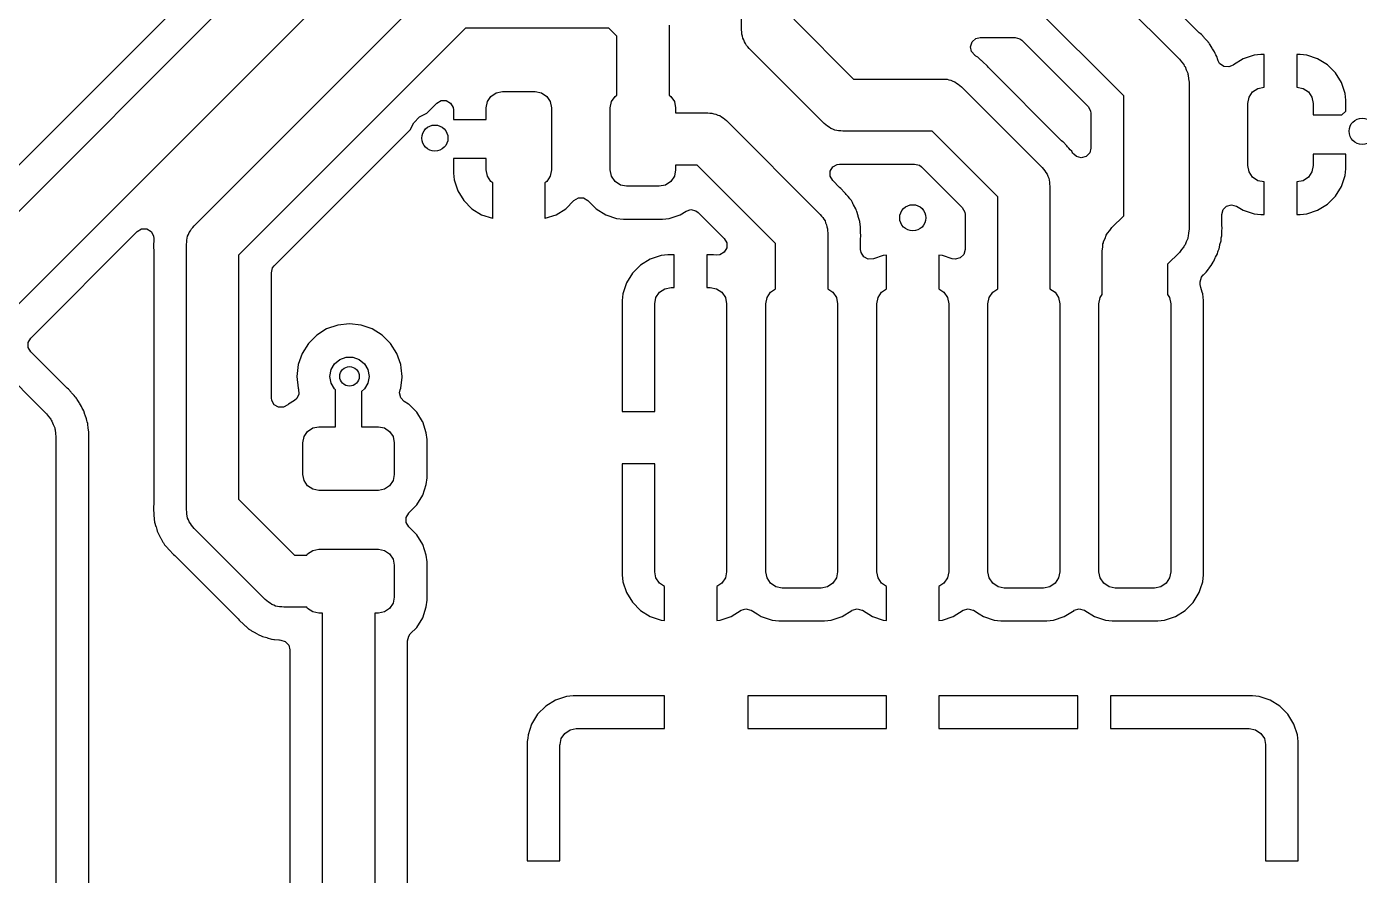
# Model space of a CAD drawing. Extents: x 44 to 146, y -87 to -25.
# Drawn here: x 54.51 to 74.91, y -49.63 to -36.65 of the extents above; entities that cross this region are included whole.
import ezdxf

# ---------------------------------------------------------------- set-up
doc = ezdxf.new("R2010")
doc.units = 0
doc.layers.add('BLACK', color=7, linetype='CONTINUOUS')

msp = doc.modelspace()

# ---------------------------------------------------------------- linework, layer by layer
at = {"layer": 'BLACK', "linetype": 'CONTINUOUS'}
for p, q in [((65.45, -36.7), (65.45, -30.404886)), ((59.215091, -33.938888), (53.222695, -39.931285)), ((52.843145, -41.018651), (59.620549, -34.241247)), ((60.181208, -35.0948), (53.757357, -41.518651)), ((72.455908, -36.740987), (70.831778, -35.116858)), ((70.467553, -35.460447), (72.153553, -37.146447)), ((57.070357, -39.696757), (60.778758, -35.988357)), ((71.3, -37.707106), (69.906894, -36.314)), ((61.227285, -36.6712), (57.7532, -40.145285)), ((63.420714, -36.6712), (61.227285, -36.6712)), ((63.542, -36.792485), (63.420714, -36.6712)), ((64.342, -36.6268), (64.342, -37.697482)), ((65.454925, -36.731095), (65.45, -36.7)), ((66.25, -36.534314), (67.165685, -37.45)), ((63.542, -37.697482), (63.542, -36.792485)), ((65.454925, -36.762574), (65.454925, -36.731095)), ((65.464651, -36.792511), (65.454925, -36.762574)), ((65.469577, -36.823607), (65.464651, -36.792511)), ((65.483869, -36.851657), (65.469577, -36.823607)), ((65.493597, -36.881596), (65.483869, -36.851657)), ((65.512101, -36.907064), (65.493597, -36.881596)), ((65.526393, -36.935114), (65.512101, -36.907064)), ((68.955387, -36.955695), (68.979224, -36.882343)), ((68.979224, -36.882343), (69.036544, -36.830737)), ((69.036544, -36.830737), (69.104182, -36.8145)), ((69.104182, -36.8145), (69.637861, -36.8145)), ((69.637861, -36.8145), (69.712361, -36.834462)), ((69.712361, -36.834462), (69.74322, -36.858141)), ((69.74322, -36.858141), (70.755859, -37.870779)), ((72.470062, -36.753453), (72.455908, -36.740987)), ((72.492867, -36.771106), (72.470062, -36.753453)), ((72.530669, -36.815139), (72.492867, -36.771106)), ((72.538364, -36.823443), (72.530669, -36.815139)), ((72.579402, -36.864481), (72.538364, -36.823443)), ((72.591174, -36.882343), (72.579402, -36.864481)), ((72.595265, -36.888551), (72.591174, -36.882343)), ((72.606619, -36.903611), (72.595265, -36.888551)), ((72.611466, -36.909257), (72.606619, -36.903611)), ((72.625409, -36.925498), (72.611466, -36.909257)), ((65.548652, -36.957373), (65.526393, -36.935114)), ((65.567157, -36.982843), (65.548652, -36.957373)), ((66.717158, -38.132843), (65.567157, -36.982843)), ((68.971419, -37.031138), (68.955387, -36.955695)), ((69.020403, -37.085546), (68.971419, -37.031138)), ((69.020278, -37.085701), (69.020403, -37.085546)), ((69.021255, -37.086492), (69.020278, -37.085701)), ((69.023025, -37.088458), (69.021255, -37.086492)), ((69.026345, -37.090614), (69.023025, -37.088458)), ((69.026348, -37.090616), (69.026345, -37.090614)), ((69.026349, -37.090617), (69.026348, -37.090616)), ((69.035711, -37.098198), (69.026349, -37.090617)), ((69.05498, -37.111442), (69.035711, -37.098198)), ((69.065415, -37.117466), (69.05498, -37.111442)), ((69.065416, -37.117467), (69.065415, -37.117466)), ((69.115338, -37.162416), (69.065416, -37.117467)), ((72.653578, -36.976248), (72.625409, -36.925498)), ((72.659444, -36.98593), (72.653578, -36.976248)), ((72.691377, -37.034383), (72.659444, -36.98593)), ((72.691378, -37.034386), (72.691377, -37.034383)), ((72.702071, -37.061156), (72.691378, -37.034386)), ((72.710165, -37.0782), (72.702071, -37.061156)), ((72.724157, -37.103408), (72.710165, -37.0782)), ((72.724161, -37.103417), (72.724157, -37.103408)), ((72.741535, -37.158794), (72.724161, -37.103417)), ((73.297303, -37.085494), (73.130878, -37.140642)), ((73.400025, -37.075), (73.297303, -37.085494)), ((73.45, -37.075), (73.400025, -37.075)), ((73.45, -37.575), (73.45, -37.075)), ((73.999989, -37.075), (73.95, -37.075)), ((73.95, -37.075), (73.95, -37.575)), ((74.102688, -37.085492), (73.999989, -37.075)), ((74.102697, -37.085494), (74.102688, -37.085492)), ((74.269121, -37.140642), (74.102697, -37.085494)), ((69.121262, -37.167475), (69.115338, -37.162416)), ((69.136568, -37.179871), (69.121262, -37.167475)), ((69.13658, -37.179881), (69.136568, -37.179871)), ((69.136587, -37.179888), (69.13658, -37.179881)), ((69.150516, -37.193817), (69.136587, -37.179888)), ((69.156174, -37.199186), (69.150516, -37.193817)), ((69.198308, -37.237124), (69.156174, -37.199186)), ((69.206088, -37.244129), (69.198308, -37.237124)), ((69.213173, -37.253881), (69.206088, -37.244129)), ((69.228352, -37.271653), (69.213173, -37.253881)), ((70.350347, -38.393647), (69.228352, -37.271653)), ((72.153553, -37.146447), (72.185599, -37.189255)), ((72.185599, -37.189255), (72.220627, -37.22968)), ((72.220627, -37.22968), (72.228084, -37.246009)), ((72.228084, -37.246009), (72.238839, -37.260376)), ((72.238839, -37.260376), (72.257528, -37.310483)), ((72.257528, -37.310483), (72.279746, -37.359134)), ((72.745331, -37.169456), (72.741535, -37.158794)), ((72.747162, -37.17404), (72.745331, -37.169456)), ((72.768645, -37.211161), (72.747162, -37.17404)), ((72.830511, -37.257218), (72.768645, -37.211161)), ((72.907118, -37.266172), (72.830511, -37.257218)), ((72.974252, -37.237211), (72.907118, -37.266172)), ((72.974269, -37.237239), (72.974252, -37.237211)), ((72.974453, -37.237124), (72.974269, -37.237239)), ((72.977938, -37.235622), (72.974453, -37.237124)), ((72.981652, -37.232684), (72.977938, -37.235622)), ((73.130878, -37.140642), (72.981652, -37.232684)), ((74.41834, -37.23268), (74.269121, -37.140642)), ((74.542319, -37.356659), (74.41834, -37.23268)), ((67.165685, -37.45), (68.5332, -37.45)), ((68.5332, -37.45), (68.564296, -37.454925)), ((68.564296, -37.454925), (68.595774, -37.454925)), ((68.595774, -37.454925), (68.625711, -37.464651)), ((68.625711, -37.464651), (68.656807, -37.469577)), ((68.656807, -37.469577), (68.684857, -37.483869)), ((68.684857, -37.483869), (68.714796, -37.493597)), ((68.714796, -37.493597), (68.740264, -37.512101)), ((68.740264, -37.512101), (68.768314, -37.526393)), ((68.768314, -37.526393), (68.790573, -37.548652)), ((72.279746, -37.359134), (72.2823, -37.376899)), ((72.2823, -37.376899), (72.288573, -37.393717)), ((72.288573, -37.393717), (72.292388, -37.447061)), ((72.292388, -37.447061), (72.3, -37.5)), ((72.3, -37.5), (72.3, -37.825)), ((74.634357, -37.505878), (74.542319, -37.356659)), ((74.689505, -37.672303), (74.634357, -37.505878)), ((61.56103, -37.79648), (61.615223, -37.715374)), ((61.615223, -37.715374), (61.696329, -37.661181)), ((61.696329, -37.661181), (61.792, -37.642151)), ((61.792, -37.642151), (62.292, -37.642151)), ((62.292, -37.642151), (62.387671, -37.661181)), ((62.387671, -37.661181), (62.468777, -37.715374)), ((62.468777, -37.715374), (62.52297, -37.79648)), ((63.46103, -37.79648), (63.515223, -37.715374)), ((63.515223, -37.715374), (63.542, -37.697482)), ((64.342, -37.697482), (64.368777, -37.715374)), ((64.368777, -37.715374), (64.42297, -37.79648)), ((68.790573, -37.548652), (68.816043, -37.567157)), ((68.816043, -37.567157), (70.054843, -38.805957)), ((71.3, -37.825), (71.3, -37.707106)), ((73.2, -37.825), (73.21903, -37.729329)), ((73.21903, -37.729329), (73.273223, -37.648223)), ((73.273223, -37.648223), (73.354329, -37.59403)), ((73.354329, -37.59403), (73.45, -37.575)), ((73.95, -37.575), (74.045671, -37.59403)), ((74.045671, -37.59403), (74.126777, -37.648223)), ((74.126777, -37.648223), (74.18097, -37.729329)), ((74.18097, -37.729329), (74.2, -37.825)), ((74.699999, -37.775026), (74.689505, -37.672303)), ((60.632231, -37.974067), (60.787642, -37.818656)), ((60.787642, -37.818656), (60.854436, -37.780094)), ((60.854436, -37.780094), (60.931564, -37.780094)), ((60.931564, -37.780094), (60.998359, -37.818658)), ((60.998359, -37.818658), (61.036923, -37.885453)), ((61.036923, -37.885453), (61.042, -37.924017)), ((61.042, -37.924017), (61.042, -38.067151)), ((61.542, -37.892151), (61.56103, -37.79648)), ((61.542, -38.067151), (61.542, -37.892151)), ((62.52297, -37.79648), (62.542, -37.892151)), ((62.542, -37.892151), (62.542, -38.842151)), ((63.442, -37.892151), (63.46103, -37.79648)), ((63.442, -38.842151), (63.442, -37.892151)), ((64.42297, -37.79648), (64.442, -37.892151)), ((64.442, -37.892151), (64.442, -37.967151)), ((70.755859, -37.870779), (70.794423, -37.937574)), ((70.794423, -37.937574), (70.7995, -37.976138)), ((71.3, -38.3), (71.3, -37.825)), ((72.3, -37.825), (72.3, -38.3)), ((73.2, -38.775), (73.2, -37.825)), ((74.2, -37.825), (74.2, -38)), ((74.641279, -38), (74.699999, -37.94128)), ((74.699999, -37.94128), (74.699999, -37.775026)), ((60.376866, -38.229431), (60.433193, -38.118886)), ((60.433193, -38.118886), (60.521686, -38.030393)), ((60.521686, -38.030393), (60.632231, -37.974067)), ((61.042, -38.067151), (61.542, -38.067151)), ((64.442, -37.967151), (64.935551, -37.967151)), ((64.935551, -37.967151), (64.966647, -37.972076)), ((64.966647, -37.972076), (64.998125, -37.972076)), ((64.998125, -37.972076), (65.028062, -37.981802)), ((65.028062, -37.981802), (65.059158, -37.986728)), ((65.059158, -37.986728), (65.087208, -38.00102)), ((65.087208, -38.00102), (65.117147, -38.010748)), ((65.117147, -38.010748), (65.142615, -38.029252)), ((65.142615, -38.029252), (65.170665, -38.043544)), ((65.170665, -38.043544), (65.192924, -38.065803)), ((65.192924, -38.065803), (65.218394, -38.084308)), ((65.218394, -38.084308), (66.654843, -39.520758)), ((66.742624, -38.151345), (66.717158, -38.132843)), ((70.7995, -37.976138), (70.7995, -38.505984)), ((74.2, -38), (74.641279, -38)), ((59.989148, -38.617151), (60.376866, -38.229431)), ((66.764886, -38.173607), (66.742624, -38.151345)), ((66.792935, -38.187899), (66.764886, -38.173607)), ((66.818404, -38.206403), (66.792935, -38.187899)), ((66.848343, -38.216131), (66.818404, -38.206403)), ((66.876393, -38.230423), (66.848343, -38.216131)), ((66.907484, -38.235347), (66.876393, -38.230423)), ((66.937426, -38.245076), (66.907484, -38.235347)), ((66.96891, -38.245076), (66.937426, -38.245076)), ((67, -38.25), (66.96891, -38.245076)), ((68.367514, -38.25), (67, -38.25)), ((69.372, -39.254486), (68.367514, -38.25)), ((71.3, -39.542894), (71.3, -38.3)), ((72.3, -38.3), (72.3, -39.75)), ((70.368119, -38.408827), (70.350347, -38.393647)), ((70.377871, -38.415912), (70.368119, -38.408827)), ((70.377872, -38.415913), (70.377871, -38.415912)), ((70.377873, -38.415914), (70.377872, -38.415913)), ((70.422812, -38.465823), (70.377873, -38.415914)), ((70.428181, -38.471481), (70.422812, -38.465823)), ((70.442119, -38.485419), (70.428181, -38.471481)), ((70.454529, -38.500744), (70.442119, -38.485419)), ((70.459594, -38.506674), (70.454529, -38.500744)), ((70.482683, -38.532317), (70.459594, -38.506674)), ((70.504533, -38.556584), (70.482683, -38.532317)), ((70.7995, -38.505984), (70.779538, -38.580484)), ((59.841987, -38.764312), (59.989148, -38.617151)), ((61.042001, -38.667151), (61.042001, -38.892124)), ((61.542, -38.667151), (61.042001, -38.667151)), ((61.542, -38.842151), (61.542, -38.667151)), ((66.846759, -38.794141), (66.913554, -38.755577)), ((66.913554, -38.755577), (66.952118, -38.7505)), ((66.952118, -38.7505), (66.952808, -38.7505)), ((66.952808, -38.7505), (66.972516, -38.7505)), ((66.972516, -38.7505), (66.980312, -38.750704)), ((66.980312, -38.750704), (66.983005, -38.750845)), ((66.983005, -38.750845), (67.047388, -38.754219)), ((67.047388, -38.754219), (67.055585, -38.75292)), ((67.055585, -38.75292), (67.059291, -38.752334)), ((67.059291, -38.752334), (67.082597, -38.7505)), ((67.082597, -38.7505), (68.098483, -38.7505)), ((68.098483, -38.7505), (68.172983, -38.770462)), ((70.510556, -38.567017), (70.504533, -38.556584)), ((70.523806, -38.586294), (70.510556, -38.567017)), ((70.534711, -38.599759), (70.523806, -38.586294)), ((70.576, -38.635022), (70.534711, -38.599759)), ((70.6505, -38.654984), (70.576, -38.635022)), ((70.725, -38.635022), (70.6505, -38.654984)), ((70.779538, -38.580484), (70.725, -38.635022)), ((74.2, -38.6), (74.2, -38.775)), ((74.7, -38.6), (74.2, -38.6)), ((74.7, -38.824979), (74.7, -38.6)), ((58.297341, -40.308958), (59.841987, -38.764312)), ((61.042001, -38.892124), (61.052494, -38.994847)), ((61.56103, -38.937822), (61.542, -38.842151)), ((61.615223, -39.018928), (61.56103, -38.937822)), ((62.52297, -38.937822), (62.468777, -39.018928)), ((62.542, -38.842151), (62.52297, -38.937822)), ((63.46103, -38.937822), (63.442, -38.842151)), ((63.515223, -39.018928), (63.46103, -38.937822)), ((64.42297, -38.937822), (64.368777, -39.018928)), ((64.442, -38.842151), (64.42297, -38.937822)), ((64.769865, -38.767151), (64.442, -38.767151)), ((64.442, -38.767151), (64.442, -38.842151)), ((65.972, -39.969285), (64.769865, -38.767151)), ((66.808195, -38.860936), (66.846759, -38.794141)), ((66.808195, -38.938064), (66.808195, -38.860936)), ((66.846759, -39.004859), (66.808195, -38.938064)), ((68.172983, -38.770462), (68.203842, -38.794141)), ((68.203842, -38.794141), (68.827859, -39.418158)), ((70.054843, -38.805957), (70.073347, -38.831426)), ((70.073347, -38.831426), (70.095607, -38.853686)), ((70.095607, -38.853686), (70.109898, -38.881735)), ((70.109898, -38.881735), (70.128403, -38.907204)), ((70.128403, -38.907204), (70.138131, -38.937143)), ((70.138131, -38.937143), (70.152423, -38.965193)), ((73.21903, -38.870671), (73.2, -38.775)), ((73.273223, -38.951777), (73.21903, -38.870671)), ((73.354329, -39.00597), (73.273223, -38.951777)), ((74.126777, -38.951777), (74.045671, -39.00597)), ((74.18097, -38.870671), (74.126777, -38.951777)), ((74.2, -38.775), (74.18097, -38.870671)), ((74.634357, -39.094121), (74.689505, -38.927697)), ((74.689505, -38.927697), (74.689507, -38.927688)), ((74.689507, -38.927688), (74.699999, -38.824989)), ((74.699999, -38.824989), (74.7, -38.824979)), ((61.052494, -38.994847), (61.107642, -39.161272)), ((61.107642, -39.161272), (61.19968, -39.310491)), ((61.642, -39.036819), (61.615223, -39.018928)), ((61.642, -39.581932), (61.642, -39.036819)), ((62.468777, -39.018928), (62.442, -39.036819)), ((62.442, -39.036819), (62.442, -39.581931)), ((63.596329, -39.073121), (63.515223, -39.018928)), ((63.692, -39.092151), (63.596329, -39.073121)), ((64.192, -39.092151), (63.692, -39.092151)), ((64.287671, -39.073121), (64.192, -39.092151)), ((64.368777, -39.018928), (64.287671, -39.073121)), ((66.950347, -39.108447), (66.846759, -39.004859)), ((66.968119, -39.123627), (66.950347, -39.108447)), ((66.977871, -39.130712), (66.968119, -39.123627)), ((66.977872, -39.130713), (66.977871, -39.130712)), ((66.977873, -39.130714), (66.977872, -39.130713)), ((67.022812, -39.180623), (66.977873, -39.130714)), ((70.152423, -38.965193), (70.157347, -38.996284)), ((70.157347, -38.996284), (70.167076, -39.026226)), ((70.167076, -39.026226), (70.167076, -39.05771)), ((70.167076, -39.05771), (70.172, -39.0888)), ((70.172, -39.0888), (70.172, -40.661073)), ((73.45, -39.025), (73.354329, -39.00597)), ((73.45, -39.524999), (73.45, -39.025)), ((74.045671, -39.00597), (73.95, -39.025)), ((73.95, -39.025), (73.95, -39.524999)), ((74.542319, -39.24334), (74.634357, -39.094121)), ((61.19968, -39.310491), (61.323659, -39.43447)), ((62.76034, -39.43447), (62.886287, -39.308524)), ((62.886287, -39.308524), (62.953082, -39.26996)), ((62.953082, -39.26996), (63.03021, -39.26996)), ((63.03021, -39.26996), (63.097005, -39.308524)), ((63.097005, -39.308524), (63.099288, -39.310807)), ((63.099288, -39.310807), (63.223344, -39.434863)), ((67.028181, -39.186281), (67.022812, -39.180623)), ((67.042119, -39.200219), (67.028181, -39.186281)), ((67.054529, -39.215544), (67.042119, -39.200219)), ((67.059594, -39.221474), (67.054529, -39.215544)), ((67.082406, -39.24681), (67.059594, -39.221474)), ((67.104533, -39.271384), (67.082406, -39.24681)), ((67.108084, -39.277535), (67.104533, -39.271384)), ((67.110556, -39.281817), (67.108084, -39.277535)), ((67.123798, -39.301084), (67.110556, -39.281817)), ((67.131383, -39.310451), (67.123798, -39.301084)), ((67.146841, -39.34079), (67.131383, -39.310451)), ((67.161877, -39.3703), (67.146841, -39.34079)), ((69.372, -40.661073), (69.372, -39.254486)), ((74.269121, -39.459357), (74.41834, -39.367319)), ((74.41834, -39.367319), (74.542319, -39.24334)), ((61.323659, -39.43447), (61.472878, -39.526508)), ((61.472878, -39.526508), (61.639302, -39.581656)), ((62.444696, -39.581656), (62.611121, -39.526508)), ((62.611121, -39.526508), (62.76034, -39.43447)), ((63.223344, -39.434863), (63.372666, -39.526965)), ((63.372666, -39.526965), (63.539203, -39.58215)), ((64.344797, -39.58215), (64.511334, -39.526965)), ((64.511334, -39.526965), (64.603128, -39.470345)), ((64.603128, -39.470345), (64.677013, -39.448227)), ((64.677013, -39.448227), (64.752062, -39.466014)), ((64.752062, -39.466014), (64.786705, -39.491805)), ((64.786705, -39.491805), (65.082944, -39.788044)), ((66.654843, -39.520758), (66.673345, -39.546224)), ((66.673345, -39.546224), (66.695607, -39.568486)), ((66.695607, -39.568486), (66.709899, -39.596535)), ((67.165594, -39.377146), (67.161877, -39.3703)), ((67.199179, -39.435316), (67.165594, -39.377146)), ((67.202902, -39.446776), (67.199179, -39.435316)), ((67.211854, -39.468385), (67.202902, -39.446776)), ((67.217319, -39.479109), (67.211854, -39.468385)), ((67.217322, -39.479117), (67.217319, -39.479109)), ((67.234704, -39.54399), (67.217322, -39.479117)), ((67.236912, -39.551447), (67.234704, -39.54399)), ((67.257674, -39.615344), (67.236912, -39.551447)), ((68.827859, -39.418158), (68.866423, -39.484953)), ((68.866423, -39.484953), (68.8715, -39.523517)), ((68.8715, -39.523517), (68.8715, -40.058223)), ((71.118447, -39.724447), (71.3, -39.542894)), ((72.8005, -39.522547), (72.820462, -39.448047)), ((72.8005, -39.677093), (72.8005, -39.522547)), ((72.820462, -39.448047), (72.875, -39.393509)), ((72.875, -39.393509), (72.9495, -39.373547)), ((72.9495, -39.373547), (73.024, -39.393509)), ((73.024, -39.393509), (73.027721, -39.39573)), ((73.027721, -39.39573), (73.130878, -39.459357)), ((73.130878, -39.459357), (73.297302, -39.514505)), ((73.297302, -39.514505), (73.297311, -39.514507)), ((73.297311, -39.514507), (73.400016, -39.524999)), ((73.400016, -39.524999), (73.45, -39.524999)), ((73.95, -39.524999), (73.999974, -39.524999)), ((73.999974, -39.524999), (74.102696, -39.514505)), ((74.102696, -39.514505), (74.269121, -39.459357)), ((56.20173, -39.782091), (56.268523, -39.743529)), ((56.268523, -39.743529), (56.345651, -39.743529)), ((56.345651, -39.743529), (56.412446, -39.782093)), ((56.996797, -39.798004), (57.015301, -39.772535)), ((57.015301, -39.772535), (57.029593, -39.744486)), ((57.029593, -39.744486), (57.051852, -39.722226)), ((57.051852, -39.722226), (57.070357, -39.696757)), ((61.639302, -39.581656), (61.639311, -39.581658)), ((61.639311, -39.581658), (61.642, -39.581932)), ((62.442, -39.581931), (62.444696, -39.581656)), ((63.539203, -39.58215), (63.641991, -39.592651)), ((63.641991, -39.592651), (64.242008, -39.59265)), ((64.242008, -39.59265), (64.344797, -39.58215)), ((66.709899, -39.596535), (66.728403, -39.622004)), ((66.728403, -39.622004), (66.738131, -39.651943)), ((66.738131, -39.651943), (66.752423, -39.679993)), ((66.752423, -39.679993), (66.757347, -39.711084)), ((66.757347, -39.711084), (66.767076, -39.741026)), ((66.767076, -39.741026), (66.767076, -39.77251)), ((66.767076, -39.77251), (66.772, -39.8036)), ((67.258181, -39.620166), (67.257674, -39.615344)), ((67.258933, -39.627322), (67.258181, -39.620166)), ((67.263192, -39.650309), (67.258933, -39.627322)), ((67.266313, -39.661955), (67.263192, -39.650309)), ((67.269827, -39.729025), (67.266313, -39.661955)), ((67.27044, -39.736807), (67.269827, -39.729025)), ((67.2725, -39.756401), (67.27044, -39.736807)), ((67.2725, -39.776115), (67.2725, -39.756401)), ((67.272704, -39.783911), (67.2725, -39.776115)), ((71.051373, -39.80768), (71.0864, -39.767255)), ((71.0864, -39.767255), (71.118447, -39.724447)), ((72.3, -39.75), (72.292388, -39.802938)), ((72.801694, -39.695917), (72.8005, -39.677093)), ((72.80093, -39.782396), (72.805337, -39.724523)), ((72.805337, -39.724523), (72.801694, -39.695917)), ((54.570528, -41.413293), (56.20173, -39.782091)), ((56.412446, -39.782093), (56.45101, -39.848888)), ((56.452496, -39.959911), (56.448981, -40.026989)), ((56.45101, -39.848888), (56.455883, -39.895247)), ((56.4527, -39.952115), (56.452496, -39.959911)), ((56.454758, -39.912813), (56.4527, -39.932398)), ((56.4527, -39.932398), (56.4527, -39.952115)), ((56.45537, -39.90504), (56.454758, -39.912813)), ((56.455883, -39.895247), (56.45537, -39.90504)), ((56.9532, -39.9796), (56.958125, -39.948504)), ((56.9532, -44.0436), (56.9532, -39.9796)), ((56.958125, -39.917026), (56.967851, -39.887088)), ((56.958125, -39.948504), (56.958125, -39.917026)), ((56.967851, -39.887088), (56.972777, -39.855993)), ((56.972777, -39.855993), (56.987069, -39.827942)), ((56.987069, -39.827942), (56.996797, -39.798004)), ((65.082944, -39.788044), (65.184786, -39.889885)), ((65.184786, -39.889885), (65.22335, -39.95668)), ((65.22335, -39.95668), (65.22335, -40.033808)), ((65.972, -40.661073), (65.972, -39.969285)), ((66.772, -39.8036), (66.772, -40.661073)), ((67.2725, -39.886193), (67.274335, -39.862881)), ((67.2725, -40.058223), (67.2725, -39.886193)), ((67.273217, -39.79371), (67.272704, -39.783911)), ((67.276219, -39.850988), (67.273217, -39.79371)), ((67.274335, -39.862881), (67.274616, -39.861106)), ((67.274616, -39.861106), (67.276219, -39.850988)), ((70.979611, -40.025061), (70.983427, -39.971717)), ((70.983427, -39.971717), (70.989699, -39.954899)), ((70.989699, -39.954899), (70.992254, -39.937134)), ((70.992254, -39.937134), (71.014471, -39.888483)), ((71.014471, -39.888483), (71.033161, -39.838376)), ((71.033161, -39.838376), (71.043915, -39.824009)), ((71.043915, -39.824009), (71.051373, -39.80768)), ((72.257528, -39.939516), (72.238839, -39.989624)), ((72.279746, -39.890866), (72.257528, -39.939516)), ((72.2823, -39.8731), (72.279746, -39.890866)), ((72.288573, -39.856283), (72.2823, -39.8731)), ((72.292388, -39.802938), (72.288573, -39.856283)), ((72.773919, -39.983221), (72.789887, -39.927418)), ((72.789887, -39.927418), (72.792076, -39.89866)), ((72.792076, -39.89866), (72.794696, -39.879981)), ((72.794696, -39.879981), (72.8005, -39.851741)), ((72.8005, -39.79371), (72.80093, -39.782396)), ((72.8005, -39.851741), (72.8005, -39.79371)), ((56.448981, -40.026989), (56.450865, -40.038881)), ((56.450865, -40.038881), (56.4527, -40.062193)), ((56.4527, -40.062193), (56.4527, -43.961002)), ((57.7532, -40.145285), (57.7532, -43.877914)), ((64.219303, -40.149645), (64.052878, -40.204793)), ((64.322026, -40.139151), (64.219303, -40.149645)), ((64.421999, -40.13915), (64.322026, -40.139151)), ((64.422, -40.139151), (64.421999, -40.13915)), ((64.422, -40.639151), (64.422, -40.139151)), ((65.021976, -40.139151), (64.922, -40.139151)), ((64.922, -40.139151), (64.922, -40.639151)), ((65.064285, -40.143473), (65.021976, -40.139151)), ((65.117991, -40.139167), (65.064285, -40.143473)), ((65.184786, -40.100603), (65.117991, -40.139167)), ((65.22335, -40.033808), (65.184786, -40.100603)), ((67.280063, -40.10509), (67.2725, -40.058223)), ((67.322446, -40.16953), (67.280063, -40.10509)), ((67.39137, -40.204145), (67.322446, -40.16953)), ((67.6193, -40.149645), (67.468367, -40.19966)), ((67.619303, -40.149645), (67.6193, -40.149645)), ((67.672, -40.144261), (67.619303, -40.149645)), ((67.672, -40.661073), (67.672, -40.144261)), ((68.524688, -40.149643), (68.472, -40.14426)), ((68.472, -40.14426), (68.472, -40.661073)), ((68.524697, -40.149645), (68.524688, -40.149643)), ((68.675632, -40.19966), (68.524697, -40.149645)), ((68.851538, -40.132723), (68.797, -40.187261)), ((68.8715, -40.058223), (68.851538, -40.132723)), ((70.972, -40.078), (70.979611, -40.025061)), ((70.972, -40.747129), (70.972, -40.078)), ((72.153553, -40.103553), (71.972, -40.285106)), ((72.185599, -40.060744), (72.153553, -40.103553)), ((72.220627, -40.02032), (72.185599, -40.060744)), ((72.228084, -40.00399), (72.220627, -40.02032)), ((72.238839, -39.989624), (72.228084, -40.00399)), ((72.679295, -40.238049), (72.702187, -40.184701)), ((72.702187, -40.184701), (72.707024, -40.174515)), ((72.707024, -40.174515), (72.733909, -40.123049)), ((72.733909, -40.123049), (72.741844, -40.095315)), ((72.741844, -40.095315), (72.748166, -40.07756)), ((72.748166, -40.07756), (72.75954, -40.051058)), ((72.75954, -40.051058), (72.771226, -39.994187)), ((72.771226, -39.994187), (72.773919, -39.983221)), ((58.2537, -40.414317), (58.273662, -40.339817)), ((58.273662, -40.339817), (58.297341, -40.308958)), ((63.903659, -40.296831), (63.77968, -40.42081)), ((64.052878, -40.204793), (63.903659, -40.296831)), ((67.468367, -40.19966), (67.39137, -40.204145)), ((68.7225, -40.207223), (68.675632, -40.19966)), ((68.797, -40.187261), (68.7225, -40.207223)), ((71.972, -40.285106), (71.972, -40.747129)), ((72.563053, -40.405059), (72.596226, -40.357395)), ((72.596226, -40.357395), (72.603014, -40.348394)), ((72.603014, -40.348394), (72.639698, -40.303407)), ((72.639698, -40.303407), (72.65305, -40.277843)), ((72.65305, -40.277843), (72.662822, -40.261715)), ((72.662822, -40.261715), (72.666818, -40.255974)), ((72.666818, -40.255974), (72.679295, -40.238049)), ((58.2537, -42.328554), (58.2537, -40.414317)), ((63.687642, -40.570029), (63.632494, -40.736453)), ((63.77968, -40.42081), (63.687642, -40.570029)), ((72.4725, -40.555076), (72.492462, -40.480576)), ((72.4725, -40.593109), (72.4725, -40.555076)), ((72.480063, -40.639976), (72.4725, -40.593109)), ((72.492462, -40.480576), (72.518845, -40.447081)), ((72.518845, -40.447081), (72.521677, -40.444389)), ((72.521677, -40.444389), (72.563053, -40.405059)), ((63.632492, -40.736462), (63.622, -40.839161)), ((63.632494, -40.736453), (63.632492, -40.736462)), ((64.122, -40.889151), (64.14103, -40.79348)), ((64.14103, -40.79348), (64.195223, -40.712374)), ((64.195223, -40.712374), (64.276329, -40.658181)), ((64.276329, -40.658181), (64.372, -40.639151)), ((64.372, -40.639151), (64.422, -40.639151)), ((64.922, -40.639151), (64.972, -40.639151)), ((64.972, -40.639151), (65.067671, -40.658181)), ((65.067671, -40.658181), (65.148777, -40.712374)), ((65.148777, -40.712374), (65.20297, -40.79348)), ((65.20297, -40.79348), (65.222, -40.889151)), ((65.822, -40.889151), (65.84103, -40.79348)), ((65.84103, -40.79348), (65.895223, -40.712374)), ((65.895223, -40.712374), (65.972, -40.661073)), ((66.772, -40.661073), (66.848777, -40.712374)), ((66.848777, -40.712374), (66.90297, -40.79348)), ((66.90297, -40.79348), (66.922, -40.889151)), ((67.522, -40.889151), (67.54103, -40.79348)), ((67.54103, -40.79348), (67.595223, -40.712374)), ((67.595223, -40.712374), (67.672, -40.661073)), ((68.472, -40.661073), (68.548777, -40.712374)), ((68.548777, -40.712374), (68.60297, -40.79348)), ((68.60297, -40.79348), (68.622, -40.889151)), ((69.222, -40.889151), (69.24103, -40.79348)), ((69.24103, -40.79348), (69.295223, -40.712374)), ((69.295223, -40.712374), (69.372, -40.661073)), ((70.172, -40.661073), (70.248777, -40.712374)), ((70.248777, -40.712374), (70.30297, -40.79348)), ((70.30297, -40.79348), (70.322, -40.889151)), ((70.922, -40.889151), (70.94103, -40.79348)), ((70.94103, -40.79348), (70.972, -40.747129)), ((71.972, -40.747129), (72.00297, -40.79348)), ((72.00297, -40.79348), (72.022, -40.889151)), ((72.503126, -40.709577), (72.480063, -40.639976)), ((72.511999, -40.736354), (72.503126, -40.709577)), ((72.522499, -40.839143), (72.511999, -40.736354)), ((63.622, -40.839161), (63.622, -42.539151)), ((64.122, -42.539151), (64.122, -40.889151)), ((65.222, -40.889151), (65.222, -44.989151)), ((65.822, -44.989151), (65.822, -40.889151)), ((66.922, -40.889151), (66.922, -44.989151)), ((67.522, -44.989151), (67.522, -40.889151)), ((68.622, -40.889151), (68.622, -44.989151)), ((69.222, -44.989151), (69.222, -40.889151)), ((70.322, -40.889151), (70.322, -44.989151)), ((70.922, -44.989151), (70.922, -40.889151)), ((72.022, -40.889151), (72.022, -44.989151)), ((72.5225, -42.975), (72.522499, -40.839143)), ((59.449999, -41.194435), (59.270747, -41.214631)), ((59.450001, -41.194435), (59.449999, -41.194435)), ((59.629253, -41.214631), (59.450001, -41.194435)), ((58.947738, -41.370184), (58.820184, -41.497738)), ((59.100477, -41.274211), (58.947738, -41.370184)), ((59.270747, -41.214631), (59.100477, -41.274211)), ((59.629254, -41.214631), (59.629253, -41.214631)), ((59.629255, -41.214632), (59.629254, -41.214631)), ((59.799522, -41.274211), (59.629255, -41.214632)), ((59.952262, -41.370184), (59.799522, -41.274211)), ((60.079816, -41.497738), (59.952262, -41.370184)), ((53.757357, -41.518651), (54.811153, -42.572447)), ((54.531966, -41.480086), (54.570528, -41.413293)), ((54.531966, -41.557214), (54.531966, -41.480086)), ((54.57053, -41.624009), (54.531966, -41.557214)), ((58.820184, -41.497738), (58.724211, -41.650477)), ((60.175789, -41.650478), (60.079816, -41.497738)), ((55.113508, -42.166987), (54.57053, -41.624009)), ((58.724211, -41.650477), (58.664631, -41.820747)), ((59.168092, -41.897394), (59.220187, -41.807164)), ((59.220187, -41.807164), (59.3, -41.740192)), ((59.3, -41.740192), (59.397906, -41.704558)), ((59.397906, -41.704558), (59.502094, -41.704558)), ((59.502094, -41.704558), (59.6, -41.740192)), ((59.6, -41.740192), (59.679813, -41.807164)), ((59.679813, -41.807164), (59.731908, -41.897394)), ((60.235368, -41.820745), (60.175789, -41.650478)), ((58.664631, -41.820747), (58.644435, -41.999998)), ((58.644435, -41.999998), (58.644435, -42.000001)), ((58.644435, -42.000001), (58.664631, -42.179253)), ((59.15, -42), (59.168092, -41.897394)), ((59.168092, -42.102606), (59.15, -42)), ((59.731908, -41.897394), (59.75, -42)), ((59.75, -42), (59.731908, -42.102606)), ((60.240782, -41.8688), (60.235368, -41.820745)), ((60.235368, -42.179255), (60.254313, -42.01111)), ((60.255565, -41.999998), (60.240782, -41.8688)), ((60.254313, -42.01111), (60.255565, -42.000001)), ((60.255565, -42.000001), (60.255565, -41.999998)), ((55.127662, -42.179453), (55.113508, -42.166987)), ((55.150467, -42.197106), (55.127662, -42.179453)), ((55.188269, -42.241139), (55.150467, -42.197106)), ((58.664631, -42.179253), (58.664632, -42.179255)), ((58.664632, -42.179255), (58.669783, -42.193976)), ((58.669783, -42.193976), (58.675545, -42.270889)), ((59.220187, -42.192836), (59.168092, -42.102606)), ((59.236, -42.206104), (59.220187, -42.192836)), ((59.236, -42.771), (59.236, -42.206104)), ((59.679813, -42.192836), (59.636, -42.229599)), ((59.731908, -42.102606), (59.679813, -42.192836)), ((60.216948, -42.253053), (60.225246, -42.208181)), ((60.225246, -42.208181), (60.235368, -42.179255)), ((55.195964, -42.249443), (55.188269, -42.241139)), ((55.237002, -42.290481), (55.195964, -42.249443)), ((55.250763, -42.311362), (55.237002, -42.290481)), ((55.252865, -42.314551), (55.250763, -42.311362)), ((55.264219, -42.329611), (55.252865, -42.314551)), ((55.275601, -42.342869), (55.264219, -42.329611)), ((55.283009, -42.351498), (55.275601, -42.342869)), ((55.311178, -42.402248), (55.283009, -42.351498)), ((55.317044, -42.41193), (55.311178, -42.402248)), ((55.348417, -42.459534), (55.317044, -42.41193)), ((58.258777, -42.367118), (58.2537, -42.328554)), ((58.297341, -42.433913), (58.258777, -42.367118)), ((58.514997, -42.426974), (58.508056, -42.433914)), ((58.514999, -42.426972), (58.514997, -42.426973)), ((58.514997, -42.426973), (58.514997, -42.426974)), ((58.607365, -42.37), (58.514999, -42.426972)), ((58.642078, -42.340378), (58.607365, -42.37)), ((58.675545, -42.270889), (58.642078, -42.340378)), ((59.636, -42.229599), (59.636, -42.771)), ((60.234735, -42.328103), (60.216948, -42.253053)), ((60.287663, -42.384204), (60.234735, -42.328103)), ((60.355272, -42.425906), (60.287663, -42.384204)), ((60.357003, -42.426974), (60.355272, -42.425906)), ((60.480026, -42.549997), (60.357003, -42.426974)), ((54.811153, -42.572447), (54.843199, -42.615255)), ((54.843199, -42.615255), (54.878227, -42.65568)), ((55.348977, -42.460383), (55.348417, -42.459534)), ((55.353808, -42.472477), (55.348977, -42.460383)), ((55.359671, -42.487156), (55.353808, -42.472477)), ((55.367765, -42.5042), (55.359671, -42.487156)), ((55.381757, -42.529408), (55.367765, -42.5042)), ((55.381761, -42.529417), (55.381757, -42.529408)), ((55.399135, -42.584794), (55.381761, -42.529417)), ((55.40292, -42.595429), (55.399135, -42.584794)), ((55.424458, -42.649347), (55.40292, -42.595429)), ((58.364136, -42.472477), (58.297341, -42.433913)), ((58.441264, -42.472477), (58.364136, -42.472477)), ((58.508056, -42.433914), (58.441264, -42.472477)), ((60.565858, -42.689151), (60.480026, -42.549997)), ((63.622, -42.539151), (64.122, -42.539151)), ((54.878227, -42.65568), (54.885684, -42.672009)), ((54.885684, -42.672009), (54.896439, -42.686376)), ((54.896439, -42.686376), (54.915128, -42.736483)), ((54.915128, -42.736483), (54.937346, -42.785134)), ((54.937346, -42.785134), (54.9399, -42.802899)), ((54.9399, -42.802899), (54.946173, -42.819717)), ((54.946173, -42.819717), (54.949988, -42.873061)), ((55.429546, -42.67774), (55.424458, -42.649347)), ((55.434038, -42.696038), (55.429546, -42.67774)), ((55.442674, -42.723562), (55.434038, -42.696038)), ((55.444439, -42.740923), (55.442674, -42.723562)), ((55.448546, -42.7813), (55.444439, -42.740923)), ((55.450117, -42.792508), (55.448546, -42.7813)), ((55.460357, -42.849637), (55.450117, -42.792508)), ((58.807393, -42.842393), (58.886471, -42.789554)), ((58.886471, -42.789554), (58.97975, -42.771)), ((58.97975, -42.771), (59.236, -42.771)), ((59.636, -42.771), (59.89225, -42.771)), ((59.89225, -42.771), (59.985529, -42.789554)), ((59.985529, -42.789554), (60.064607, -42.842393)), ((60.571362, -42.698075), (60.565858, -42.689151)), ((60.626087, -42.863225), (60.571362, -42.698075)), ((54.949988, -42.873061), (54.9576, -42.926)), ((54.9576, -42.926), (54.9576, -50.292)), ((55.4581, -42.940579), (55.458148, -42.936803)), ((55.4581, -50.219093), (55.4581, -42.940579)), ((55.458148, -42.936803), (55.460357, -42.849644)), ((55.460356, -42.849642), (55.460357, -42.849637)), ((55.460357, -42.849644), (55.460356, -42.849642)), ((58.736, -43.01475), (58.754554, -42.921471)), ((58.736, -43.50225), (58.736, -43.01475)), ((58.754554, -42.921471), (58.807393, -42.842393)), ((60.064607, -42.842393), (60.117446, -42.921471)), ((60.117446, -42.921471), (60.136, -43.01475)), ((60.136, -43.01475), (60.136, -43.50225)), ((60.6365, -42.965152), (60.626087, -42.863225)), ((60.6365, -43.189151), (60.6365, -42.965152)), ((72.5225, -43.206), (72.5225, -42.975)), ((60.6365, -43.551848), (60.6365, -43.189151)), ((72.5225, -45.03916), (72.5225, -43.206)), ((63.622001, -43.339151), (63.622001, -45.039124)), ((64.122, -43.339151), (63.622001, -43.339151)), ((64.122, -44.989151), (64.122, -43.339151)), ((58.754554, -43.595529), (58.736, -43.50225)), ((58.807393, -43.674607), (58.754554, -43.595529)), ((60.117446, -43.595529), (60.064607, -43.674607)), ((60.136, -43.50225), (60.117446, -43.595529)), ((60.626087, -43.653775), (60.6365, -43.551848)), ((58.886471, -43.727446), (58.807393, -43.674607)), ((58.97975, -43.746), (58.886471, -43.727446)), ((59.89225, -43.746), (58.97975, -43.746)), ((59.985529, -43.727446), (59.89225, -43.746)), ((60.064607, -43.674607), (59.985529, -43.727446)), ((60.480026, -43.967003), (60.571362, -43.818925)), ((60.571362, -43.818925), (60.626087, -43.653775)), ((56.450866, -43.984307), (56.448981, -43.996206)), ((56.448981, -43.996206), (56.448981, -43.99621)), ((56.448981, -43.99621), (56.452496, -44.063287)), ((56.4527, -43.961002), (56.450866, -43.984307)), ((56.958125, -44.074695), (56.9532, -44.0436)), ((57.7532, -43.877914), (58.608785, -44.7335)), ((60.357003, -44.090026), (60.480026, -43.967003)), ((56.452496, -44.063287), (56.4527, -44.071083)), ((56.4527, -44.071083), (56.4527, -44.090801)), ((56.4527, -44.090801), (56.454758, -44.110387)), ((56.454758, -44.110387), (56.45537, -44.118154)), ((56.45537, -44.118154), (56.458887, -44.185246)), ((56.458887, -44.185246), (56.458888, -44.185255)), ((56.458888, -44.185255), (56.462005, -44.196886)), ((56.462005, -44.196886), (56.466265, -44.21987)), ((56.466265, -44.21987), (56.467524, -44.231849)), ((56.467524, -44.231849), (56.467525, -44.231855)), ((56.467525, -44.231855), (56.488282, -44.29574)), ((56.958125, -44.106174), (56.958125, -44.074695)), ((56.967851, -44.136111), (56.958125, -44.106174)), ((56.972777, -44.167207), (56.967851, -44.136111)), ((56.987069, -44.195257), (56.972777, -44.167207)), ((56.996797, -44.225196), (56.987069, -44.195257)), ((57.015301, -44.250664), (56.996797, -44.225196)), ((57.029593, -44.278714), (57.015301, -44.250664)), ((60.317823, -44.157436), (60.356387, -44.090641)), ((60.317823, -44.234564), (60.317823, -44.157436)), ((60.356387, -44.301359), (60.317823, -44.234564)), ((60.356387, -44.090641), (60.357, -44.090027)), ((60.357, -44.090027), (60.357003, -44.090026)), ((56.488282, -44.29574), (56.490496, -44.303215)), ((56.490496, -44.303215), (56.50116, -44.343009)), ((56.50116, -44.343009), (56.50788, -44.368088)), ((56.50788, -44.368088), (56.51335, -44.378825)), ((56.51335, -44.378825), (56.522296, -44.40042)), ((56.522296, -44.40042), (56.526021, -44.411884)), ((56.526021, -44.411884), (56.536897, -44.430722)), ((56.536897, -44.430722), (56.559606, -44.470056)), ((57.051852, -44.300973), (57.029593, -44.278714)), ((57.070357, -44.326443), (57.051852, -44.300973)), ((58.160257, -45.416342), (57.070357, -44.326443)), ((60.357, -44.301972), (60.356387, -44.301359)), ((60.357003, -44.301974), (60.357, -44.301972)), ((60.480026, -44.424997), (60.357003, -44.301974)), ((60.571362, -44.573075), (60.480026, -44.424997)), ((56.559606, -44.470056), (56.563327, -44.47691)), ((56.563327, -44.47691), (56.58283, -44.515186)), ((56.58283, -44.515186), (56.593817, -44.536749)), ((56.593817, -44.536749), (56.601398, -44.546111)), ((56.601398, -44.546111), (56.614642, -44.56538)), ((56.614642, -44.56538), (56.620666, -44.575815)), ((56.620666, -44.575815), (56.620667, -44.575816)), ((56.620667, -44.575816), (56.665616, -44.625738)), ((56.665616, -44.625738), (56.670675, -44.631662)), ((56.670675, -44.631662), (56.683071, -44.646968)), ((56.683071, -44.646968), (56.683081, -44.64698)), ((56.683081, -44.64698), (56.683088, -44.646987)), ((56.683088, -44.646987), (56.697017, -44.660916)), ((56.697017, -44.660916), (56.702386, -44.666574)), ((56.702386, -44.666574), (56.747329, -44.716488)), ((58.807393, -44.717393), (58.886471, -44.664554)), ((58.886471, -44.664554), (58.97975, -44.646)), ((58.97975, -44.646), (59.89225, -44.646)), ((59.89225, -44.646), (59.985529, -44.664554)), ((59.985529, -44.664554), (60.064607, -44.717393)), ((60.626087, -44.738225), (60.571362, -44.573075)), ((56.747329, -44.716488), (56.757081, -44.723573)), ((56.757081, -44.723573), (56.774853, -44.738752)), ((56.774853, -44.738752), (57.747944, -45.711843)), ((58.608785, -44.7335), (58.79663, -44.7335)), ((58.79663, -44.7335), (58.807393, -44.717393)), ((60.064607, -44.717393), (60.117446, -44.796471)), ((60.117446, -44.796471), (60.136, -44.88975)), ((60.6365, -44.840152), (60.626087, -44.738225)), ((60.6365, -45.426848), (60.6365, -44.840152)), ((60.136, -44.88975), (60.136, -45.37725)), ((63.622001, -45.039124), (63.632494, -45.141847)), ((64.14103, -45.084822), (64.122, -44.989151)), ((65.222, -44.989151), (65.20297, -45.084822)), ((65.84103, -45.084822), (65.822, -44.989151)), ((66.922, -44.989151), (66.90297, -45.084822)), ((67.54103, -45.084822), (67.522, -44.989151)), ((68.622, -44.989151), (68.60297, -45.084822)), ((69.24103, -45.084822), (69.222, -44.989151)), ((70.322, -44.989151), (70.30297, -45.084822)), ((70.94103, -45.084822), (70.922, -44.989151)), ((72.022, -44.989151), (72.00297, -45.084822)), ((72.511999, -45.141948), (72.5225, -45.03916)), ((63.632494, -45.141847), (63.687642, -45.308272)), ((64.195223, -45.165928), (64.14103, -45.084822)), ((64.272, -45.217228), (64.195223, -45.165928)), ((64.272, -45.73404), (64.272, -45.217228)), ((65.148777, -45.165928), (65.072, -45.217228)), ((65.072, -45.217228), (65.072, -45.734039)), ((65.20297, -45.084822), (65.148777, -45.165928)), ((65.895223, -45.165928), (65.84103, -45.084822)), ((65.976329, -45.220121), (65.895223, -45.165928)), ((66.072, -45.239151), (65.976329, -45.220121)), ((66.672, -45.239151), (66.072, -45.239151)), ((66.767671, -45.220121), (66.672, -45.239151)), ((66.848777, -45.165928), (66.767671, -45.220121)), ((66.90297, -45.084822), (66.848777, -45.165928)), ((67.595223, -45.165928), (67.54103, -45.084822)), ((67.672, -45.217228), (67.595223, -45.165928)), ((67.672, -45.73404), (67.672, -45.217228)), ((68.548777, -45.165928), (68.472, -45.217228)), ((68.472, -45.217228), (68.472, -45.734039)), ((68.60297, -45.084822), (68.548777, -45.165928)), ((69.295223, -45.165928), (69.24103, -45.084822)), ((69.376329, -45.220121), (69.295223, -45.165928)), ((69.472, -45.239151), (69.376329, -45.220121)), ((70.072, -45.239151), (69.472, -45.239151)), ((70.167671, -45.220121), (70.072, -45.239151)), ((70.248777, -45.165928), (70.167671, -45.220121)), ((70.30297, -45.084822), (70.248777, -45.165928)), ((70.995223, -45.165928), (70.94103, -45.084822)), ((71.076329, -45.220121), (70.995223, -45.165928)), ((71.172, -45.239151), (71.076329, -45.220121)), ((71.772, -45.239151), (71.172, -45.239151)), ((71.867671, -45.220121), (71.772, -45.239151)), ((71.948777, -45.165928), (71.867671, -45.220121)), ((72.00297, -45.084822), (71.948777, -45.165928)), ((72.456814, -45.308485), (72.47752, -45.246)), ((72.47752, -45.246), (72.511999, -45.141948)), ((58.185724, -45.434845), (58.160257, -45.416342)), ((58.207986, -45.457107), (58.185724, -45.434845)), ((58.236033, -45.471398), (58.207986, -45.457107)), ((58.261503, -45.489903), (58.236033, -45.471398)), ((60.117446, -45.470529), (60.064607, -45.549607)), ((60.136, -45.37725), (60.117446, -45.470529)), ((60.626087, -45.528775), (60.6365, -45.426848)), ((63.687642, -45.308272), (63.77968, -45.457491)), ((63.77968, -45.457491), (63.903659, -45.58147)), ((72.240656, -45.581863), (72.364712, -45.457807)), ((72.364712, -45.457807), (72.456814, -45.308485)), ((58.291443, -45.499631), (58.261503, -45.489903)), ((58.319493, -45.513923), (58.291443, -45.499631)), ((58.350588, -45.518847), (58.319493, -45.513923)), ((58.380526, -45.528575), (58.350588, -45.518847)), ((58.412004, -45.528575), (58.380526, -45.528575)), ((58.4431, -45.5335), (58.412004, -45.528575)), ((58.79663, -45.5335), (58.4431, -45.5335)), ((58.807393, -45.549607), (58.79663, -45.5335)), ((58.886471, -45.602446), (58.807393, -45.549607)), ((58.97975, -45.621), (58.886471, -45.602446)), ((59.036, -45.621), (58.97975, -45.621)), ((59.036, -50.634314), (59.036, -45.621)), ((59.89225, -45.621), (59.836, -45.621)), ((59.836, -45.621), (59.836, -50.8)), ((59.985529, -45.602446), (59.89225, -45.621)), ((60.064607, -45.549607), (59.985529, -45.602446)), ((60.571362, -45.693925), (60.626087, -45.528775)), ((63.903659, -45.58147), (64.052878, -45.673508)), ((64.052878, -45.673508), (64.219302, -45.728656)), ((65.124696, -45.728656), (65.291121, -45.673508)), ((65.291121, -45.673508), (65.443303, -45.579643)), ((65.443303, -45.579643), (65.517191, -45.557523)), ((65.517191, -45.557523), (65.59224, -45.57531)), ((65.59224, -45.57531), (65.599744, -45.579643)), ((65.599744, -45.579643), (65.687622, -45.633846)), ((65.687622, -45.633846), (65.752666, -45.673965)), ((65.752666, -45.673965), (65.919203, -45.72915)), ((66.824797, -45.72915), (66.991334, -45.673965)), ((66.991334, -45.673965), (67.140656, -45.581863)), ((67.140656, -45.581863), (67.140658, -45.58186)), ((67.140658, -45.58186), (67.144254, -45.579643)), ((67.144254, -45.579643), (67.218142, -45.557523)), ((67.218142, -45.557523), (67.293191, -45.57531)), ((67.293191, -45.57531), (67.300695, -45.579643)), ((67.300695, -45.579643), (67.452874, -45.673507)), ((67.452874, -45.673507), (67.452877, -45.673508)), ((67.452877, -45.673508), (67.619302, -45.728656)), ((68.524696, -45.728656), (68.691121, -45.673508)), ((68.691121, -45.673508), (68.843303, -45.579643)), ((68.843303, -45.579643), (68.917191, -45.557523)), ((68.917191, -45.557523), (68.99224, -45.57531)), ((68.99224, -45.57531), (68.999744, -45.579643)), ((68.999744, -45.579643), (69.087622, -45.633846)), ((69.087622, -45.633846), (69.152666, -45.673965)), ((69.152666, -45.673965), (69.319203, -45.72915)), ((70.224797, -45.72915), (70.391334, -45.673965)), ((70.391334, -45.673965), (70.540656, -45.581863)), ((70.540656, -45.581863), (70.540657, -45.581861)), ((70.540657, -45.581861), (70.543779, -45.579936)), ((70.543779, -45.579936), (70.617667, -45.557816)), ((70.617667, -45.557816), (70.692716, -45.575603)), ((70.692716, -45.575603), (70.700221, -45.579936)), ((70.700221, -45.579936), (70.703342, -45.581861)), ((70.703342, -45.581861), (70.703344, -45.581863)), ((70.703344, -45.581863), (70.852666, -45.673965)), ((70.852666, -45.673965), (71.019203, -45.72915)), ((71.924797, -45.72915), (72.091334, -45.673965)), ((72.091334, -45.673965), (72.240656, -45.581863)), ((57.747944, -45.711843), (57.763127, -45.72962)), ((57.763127, -45.72962), (57.77021, -45.739369)), ((57.77021, -45.739369), (57.770212, -45.739371)), ((57.770212, -45.739371), (57.820133, -45.784321)), ((57.820133, -45.784321), (57.825791, -45.78969)), ((57.825791, -45.78969), (57.839724, -45.803623)), ((57.839724, -45.803623), (57.855034, -45.816021)), ((57.855034, -45.816021), (57.860959, -45.821081)), ((57.860959, -45.821081), (57.910884, -45.866033)), ((57.910884, -45.866033), (57.915419, -45.868651)), ((57.915419, -45.868651), (57.921318, -45.872057)), ((57.921318, -45.872057), (57.940588, -45.885301)), ((57.940588, -45.885301), (57.949948, -45.892881)), ((57.949948, -45.892881), (57.949949, -45.892881)), ((57.949949, -45.892881), (57.949951, -45.892883)), ((57.949951, -45.892883), (57.979932, -45.908159)), ((60.380137, -45.941891), (60.480026, -45.842003)), ((60.480026, -45.842003), (60.571362, -45.693925)), ((64.219302, -45.728656), (64.219311, -45.728658)), ((64.219311, -45.728658), (64.272, -45.73404)), ((65.072, -45.734039), (65.124696, -45.728656)), ((65.919203, -45.72915), (66.021991, -45.739651)), ((66.021991, -45.739651), (66.722008, -45.73965)), ((66.722008, -45.73965), (66.824797, -45.72915)), ((67.619302, -45.728656), (67.619311, -45.728658)), ((67.619311, -45.728658), (67.672, -45.73404)), ((68.472, -45.734039), (68.524696, -45.728656)), ((69.319203, -45.72915), (69.421991, -45.739651)), ((69.421991, -45.739651), (70.122008, -45.73965)), ((70.122008, -45.73965), (70.224797, -45.72915)), ((71.019203, -45.72915), (71.121991, -45.739651)), ((71.121991, -45.739651), (71.822008, -45.73965)), ((71.822008, -45.73965), (71.924797, -45.72915)), ((57.979932, -45.908159), (58.009801, -45.923378)), ((58.009801, -45.923378), (58.016646, -45.927094)), ((58.016646, -45.927094), (58.074816, -45.960679)), ((58.074816, -45.960679), (58.074817, -45.960679)), ((58.074817, -45.960679), (58.07482, -45.960681)), ((58.07482, -45.960681), (58.086271, -45.964401)), ((58.086271, -45.964401), (58.107881, -45.973352)), ((58.107881, -45.973352), (58.118612, -45.97882)), ((58.118612, -45.97882), (58.183504, -45.996206)), ((58.183504, -45.996206), (58.190946, -45.998411)), ((58.190946, -45.998411), (58.254844, -46.019174)), ((58.254844, -46.019174), (58.263787, -46.020113)), ((58.263787, -46.020113), (58.266824, -46.020433)), ((58.266824, -46.020433), (58.28982, -46.024694)), ((58.28982, -46.024694), (58.301454, -46.027812)), ((58.301454, -46.027812), (58.36854, -46.031327)), ((58.36854, -46.031327), (58.376299, -46.031939)), ((58.376299, -46.031939), (58.399793, -46.034409)), ((58.399793, -46.034409), (58.39966, -46.035669)), ((58.39966, -46.035669), (58.467607, -46.057721)), ((58.467607, -46.057721), (58.519236, -46.11502)), ((60.3365, -46.047246), (60.356462, -45.972746)), ((60.3365, -49.414151), (60.3365, -46.047246)), ((60.356462, -45.972746), (60.380137, -45.941891)), ((58.519236, -46.11502), (58.5355, -46.182711)), ((58.5355, -46.182711), (58.5355, -50.365282)), ((62.769303, -46.899645), (62.602878, -46.954793)), ((62.872026, -46.889151), (62.769303, -46.899645)), ((64.272, -46.889151), (62.872026, -46.889151)), ((64.272, -47.389151), (64.272, -46.889151)), ((67.672, -46.889151), (65.547, -46.889151)), ((65.547, -46.889151), (65.547, -47.389151)), ((67.672, -47.389151), (67.672, -46.889151)), ((70.597, -46.889151), (68.472, -46.889151)), ((68.472, -46.889151), (68.472, -47.389151)), ((70.597, -47.389151), (70.597, -46.889151)), ((73.271989, -46.889151), (71.097, -46.889151)), ((71.097, -46.889151), (71.097, -47.389151)), ((73.374688, -46.899643), (73.271989, -46.889151)), ((73.374697, -46.899645), (73.374688, -46.899643)), ((73.541121, -46.954793), (73.374697, -46.899645)), ((62.453659, -47.046831), (62.32968, -47.17081)), ((62.602878, -46.954793), (62.453659, -47.046831)), ((73.69034, -47.046831), (73.541121, -46.954793)), ((73.814319, -47.17081), (73.69034, -47.046831)), ((62.237642, -47.320029), (62.182494, -47.486454)), ((62.32968, -47.17081), (62.237642, -47.320029)), ((73.906357, -47.320029), (73.814319, -47.17081)), ((73.961505, -47.486454), (73.906357, -47.320029)), ((62.182494, -47.486454), (62.177487, -47.535471)), ((62.69103, -47.54348), (62.745223, -47.462374)), ((62.745223, -47.462374), (62.826329, -47.408181)), ((62.826329, -47.408181), (62.922, -47.389151)), ((62.922, -47.389151), (64.272, -47.389151)), ((65.547, -47.389151), (67.672, -47.389151)), ((68.472, -47.389151), (70.597, -47.389151)), ((71.097, -47.389151), (73.221998, -47.389151)), ((73.221998, -47.389151), (73.222, -47.389151)), ((73.222, -47.389151), (73.317671, -47.408181)), ((73.317671, -47.408181), (73.398777, -47.462374)), ((73.398777, -47.462374), (73.45297, -47.54348)), ((73.971999, -47.589177), (73.961505, -47.486454)), ((62.177486, -47.535472), (62.172, -47.589165)), ((62.172, -47.589165), (62.172, -49.414151)), ((62.177487, -47.535471), (62.177486, -47.535472)), ((62.672, -47.639153), (62.673732, -47.630447)), ((62.672, -49.414151), (62.672, -47.639153)), ((62.673732, -47.630447), (62.69103, -47.54348)), ((73.45297, -47.54348), (73.470268, -47.630447)), ((73.470268, -47.630447), (73.472, -47.639153)), ((73.472, -47.639153), (73.472, -49.414151)), ((73.971999, -49.414151), (73.971999, -47.589177)), ((60.3365, -49.914151), (60.3365, -49.414151)), ((62.172, -49.414151), (62.672, -49.414151)), ((73.472, -49.414151), (73.971999, -49.414151))]:
    msp.add_line(p, q, dxfattribs=at)
at = {"layer": 'BLACK'}
for centre, radius in [((74.95, -38.25), 0.2), ((60.7568, -38.354), 0.2), ((68.072, -39.5732), 0.2), ((59.45, -42), 0.15)]:
    msp.add_circle(centre, radius, dxfattribs=at)

doc.saveas('drawing.dxf')
